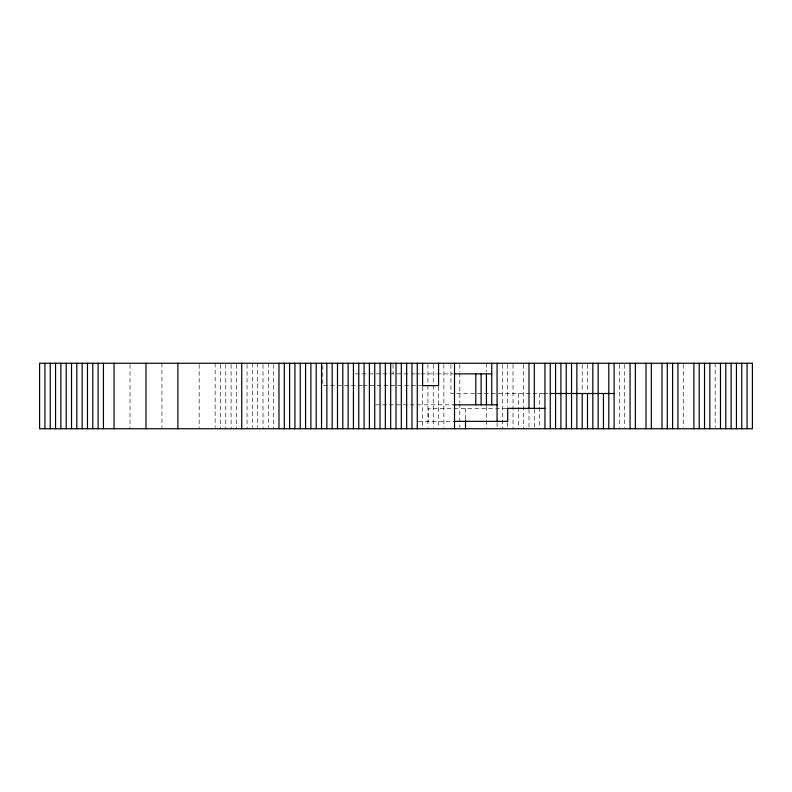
<?xml version="1.0" encoding="UTF-8"?>
<svg xmlns="http://www.w3.org/2000/svg" width="792" height="792" viewBox="0 0 792 792"><rect width="100%" height="100%" fill="white"/><g stroke="black" fill="none" stroke-linecap="round" stroke-linejoin="round"><path stroke-width="0.59" stroke-dasharray="3.96 2.97" d="M355.232 373.873L410.385 373.873M411.533 373.873L415.295 373.873M416.473 373.873L420.196 373.873M421.403 373.873L436.214 373.873M437.352 373.873L453.489 373.873M362.221 385.625L322.799 385.625L322.799 364.429M363.132 385.625L421.364 385.625M543.876 393.505L450.915 393.505L450.915 364.459M544.134 393.505L549.034 393.505M375.685 404.841L453.994 404.841M506.474 408.355L428.571 408.355L428.571 421.354M418.305 421.354L453.994 421.354M715.166 363.251L715.166 427.512M683.248 364.488L683.248 427.512M624.73 364.488L624.73 427.512M619.413 364.488L619.413 427.512M587.496 364.488L587.496 391.674M582.179 364.488L582.179 391.674M539.619 393.505L539.619 428.749M534.303 409.306L534.303 428.749M528.987 409.306L528.987 428.749M523.67 364.488L523.67 428.749M518.344 393.505L518.344 428.749M513.028 364.488L513.028 428.749M507.712 364.488L507.712 406.504M507.712 422.572L507.712 428.749M502.385 364.488L502.385 428.749M497.069 422.572L497.069 427.512M486.427 363.251L486.427 371.903M486.427 406.504L486.427 427.512M465.518 408.355L465.518 420.354M459.835 364.488L459.835 371.903M459.835 373.141L459.835 402.801M459.835 404.029L459.835 427.512M443.876 364.488L443.876 427.512M438.56 386.734L438.56 427.512M433.234 364.488L433.234 427.512M427.918 364.488L427.918 427.512M422.601 386.734L422.601 427.512M393.02 364.429L393.02 373.873M273.656 364.488L273.656 428.749M268.33 363.251L268.33 427.512M263.013 364.488L263.013 428.749M257.697 363.251L257.697 427.512M252.381 363.251L252.381 427.512M247.055 364.488L247.055 428.749M236.422 364.488L236.422 428.749M231.096 364.488L231.096 428.749M225.779 364.488L225.779 428.749M220.463 364.488L220.463 428.749M215.137 363.251L215.137 427.512M199.178 364.488L199.178 428.749M161.944 363.251L161.944 427.512M130.027 364.488L130.027 428.749"/><path stroke-width="1.19" d="M454.509 373.873L491.753 373.873M422.483 385.625L438.56 385.625L438.56 363.251M550.262 393.505L614.097 393.505M453.994 404.841L497.069 404.841M507.058 408.355L544.946 408.355M453.994 421.354L507.712 421.354L507.712 408.355M747.084 363.251L747.084 428.749M741.758 363.251L741.758 428.749M736.441 363.251L736.441 428.749M731.125 363.251L731.125 428.749M725.799 363.251L725.799 428.749M720.482 363.251L720.482 428.749M709.84 363.251L709.84 428.749M704.524 363.251L704.524 428.749M699.207 363.251L699.207 428.749M693.891 363.251L693.891 428.749M677.932 363.251L677.932 428.749M672.606 363.251L672.606 428.749M667.29 363.251L667.29 428.749M661.973 363.251L661.973 428.749M651.331 363.251L651.331 428.749M646.015 363.251L646.015 428.749M635.372 363.251L635.372 428.749M630.056 363.251L630.056 428.749M614.097 363.251L614.097 428.749M608.781 363.251L608.781 428.749M603.454 393.505L603.454 428.749M598.138 363.251L598.138 428.749M592.822 363.251L592.822 428.749M587.496 393.505L587.496 428.749M582.179 393.505L582.179 428.749M576.863 363.251L576.863 428.749M571.537 363.251L571.537 428.749M566.221 363.251L566.221 428.749M560.904 363.251L560.904 428.749M555.578 363.251L555.578 428.749M550.262 363.251L550.262 428.749M544.946 363.251L544.946 428.749M534.303 363.251L534.303 408.355M528.987 363.251L528.987 408.355M497.069 363.251L497.069 421.354M491.753 363.251L491.753 404.841M486.427 373.873L486.427 404.841M481.11 373.873L481.11 404.841M475.794 373.873L475.794 404.841M465.518 420.354L465.518 428.749M454.509 363.251L454.509 428.749M422.601 363.251L422.601 385.625M417.275 363.251L417.275 428.749M411.959 363.251L411.959 428.749M406.642 363.251L406.642 428.749M401.316 363.251L401.316 428.749M396 363.251L396 428.749M390.684 363.251L390.684 428.749M385.358 363.251L385.358 428.749M380.041 363.251L380.041 428.749M374.725 363.251L374.725 428.749M369.399 363.251L369.399 428.749M364.082 363.251L364.082 428.749M358.766 363.251L358.766 428.749M353.44 363.251L353.44 428.749M348.124 363.251L348.124 428.749M342.807 363.251L342.807 428.749M337.491 363.251L337.491 428.749M332.165 363.251L332.165 428.749M326.849 363.251L326.849 428.749M321.532 363.251L321.532 428.749M316.206 363.251L316.206 428.749M310.89 363.251L310.89 428.749M305.573 363.251L305.573 428.749M300.247 363.251L300.247 428.749M294.931 363.251L294.931 428.749M289.615 363.251L289.615 428.749M284.288 363.251L284.288 428.749M278.972 363.251L278.972 428.749M241.738 363.251L241.738 428.749M177.903 363.251L177.903 428.749M145.985 363.251L145.985 428.749M114.068 363.251L114.068 428.749M103.435 363.251L103.435 428.749M98.109 363.251L98.109 428.749M92.793 363.251L92.793 428.749M87.476 363.251L87.476 428.749M82.16 363.251L82.16 428.749M76.834 363.251L76.834 428.749M71.518 363.251L71.518 428.749M66.201 363.251L66.201 428.749M60.875 363.251L60.875 428.749M55.559 363.251L55.559 428.749M50.242 363.251L50.242 428.749M44.916 363.251L44.916 428.749M752.4 363.251L39.6 363.251L39.6 428.749L752.4 428.749L752.4 363.251"/></g></svg>
